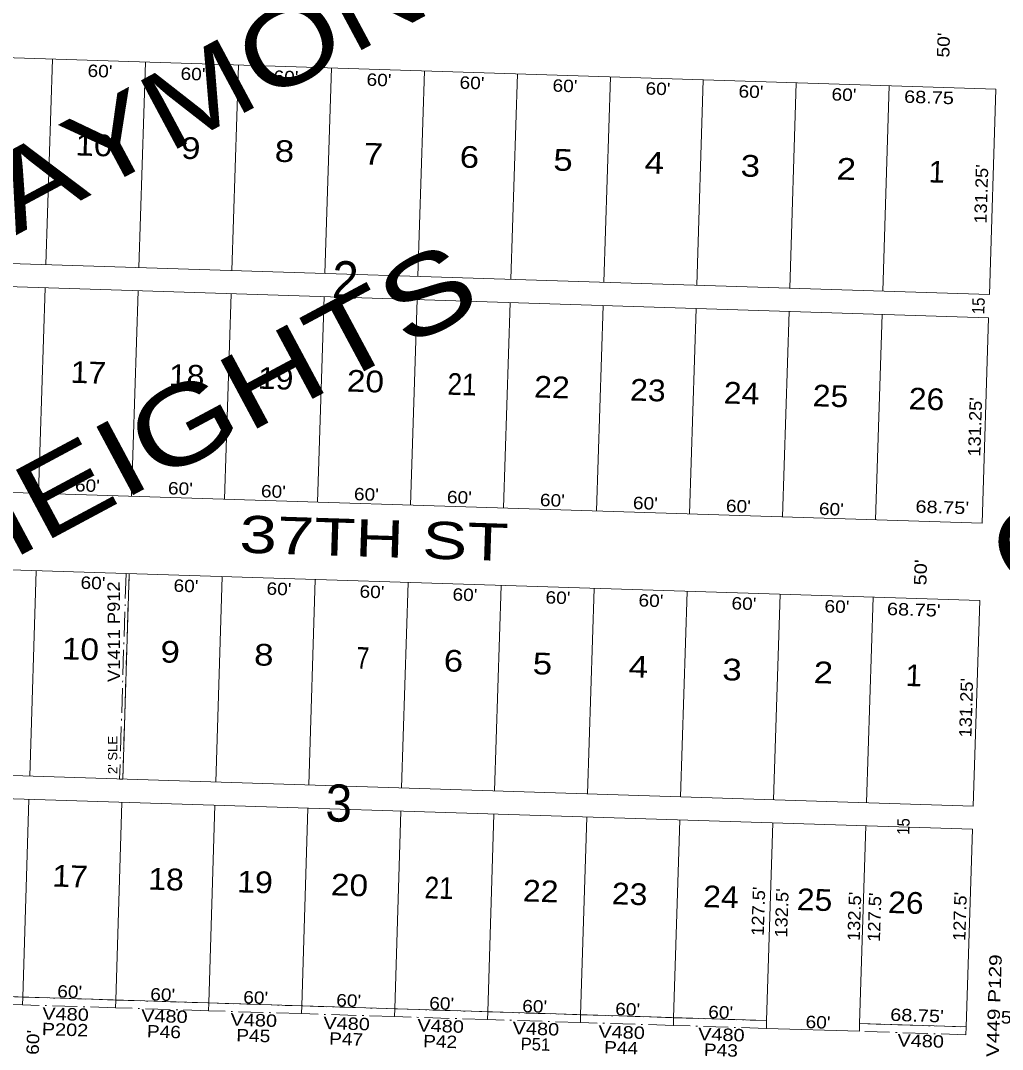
# Model space of a CAD drawing. Extents: x 941784 to 947279, y 7262721 to 7268197.
# Drawn here: x 945278 to 945911, y 7266741 to 7267404 of the extents above; entities that cross this region are included whole.
import ezdxf
from ezdxf.enums import TextEntityAlignment as Align

# ---------------------------------------------------------------- set-up
doc = ezdxf.new("R2010")
doc.units = 0
doc.header["$LTSCALE"] = 3.2
doc.linetypes.add('DOT_DASHED', pattern=[7.7, 5, -1.2, 0.3, -1.2])
for name, color, linetype in [('10', 7, 'Continuous'), ('11', 7, 'Continuous'), ('13', 7, 'Continuous'), ('15', 7, 'Continuous'), ('19', 7, 'Continuous'), ('22', 7, 'Continuous')]:
    doc.layers.add(name, color=color, linetype=linetype)
for name, color, linetype, lineweight in [('21', 7, 'DOT_DASHED', 13), ('6', 7, 'Continuous', 13), ('7', 7, 'Continuous', 13)]:
    doc.layers.add(name, color=color, linetype=linetype, lineweight=lineweight)

msp = doc.modelspace()

# ---------------------------------------------------------------- linework, layer by layer
at = {"layer": '21'}
for points in [[(945343.384, 7266915.462), (945347.575, 7267047.896), (945345.576, 7267047.959), (945341.385, 7266915.526)], [(945218.778, 7266771.832), (945218.936, 7266776.829), (945278.906, 7266774.933), (945278.748, 7266769.934)], [(945278.748, 7266769.934), (945278.906, 7266774.933), (945338.877, 7266773.034), (945338.718, 7266768.036)], [(945338.718, 7266768.036), (945338.877, 7266773.034), (945398.846, 7266771.136), (945398.688, 7266766.138)], [(945398.688, 7266766.138), (945398.846, 7266771.136), (945458.816, 7266769.239), (945458.659, 7266764.241)], [(945458.659, 7266764.241), (945458.816, 7266769.239), (945518.786, 7266767.34), (945518.628, 7266762.343)], [(945518.628, 7266762.343), (945518.786, 7266767.34), (945578.756, 7266765.442), (945578.598, 7266760.445)], [(945578.598, 7266760.445), (945578.756, 7266765.442), (945638.726, 7266763.546), (945638.567, 7266758.547)], [(945638.567, 7266758.547), (945638.726, 7266763.546), (945698.696, 7266761.647), (945698.538, 7266756.65)], [(945698.538, 7266756.65), (945698.696, 7266761.647), (945758.666, 7266759.749), (945758.508, 7266754.751)], [(945818.479, 7266752.854), (945818.636, 7266757.852), (945887.353, 7266755.677), (945887.193, 7266750.679)]]:
    msp.add_lwpolyline(points, close=True, dxfattribs=at)
at = {"layer": '6'}
for points in [[(945906.488, 7267360.374), (945118.134, 7267385.322), (945113.942, 7267252.889), (945902.297, 7267227.94)], [(945901.823, 7267212.949), (945897.632, 7267080.514), (945109.276, 7267105.462), (945113.467, 7267237.896)], [(945107.695, 7267055.489), (945896.05, 7267030.54), (945891.859, 7266898.107), (945103.504, 7266923.055)], [(945891.385, 7266883.113), (945103.029, 7266908.061), (945098.996, 7266780.626), (945758.666, 7266759.749), (945758.508, 7266754.751), (945818.479, 7266752.854), (945818.636, 7266757.852), (945887.353, 7266755.677)]]:
    msp.add_lwpolyline(points, close=True, dxfattribs=at)
at = {"layer": '7'}
for p, q in [((945298.043, 7267379.629), (945293.852, 7267247.195)), ((945298.043, 7267379.629), (945293.852, 7267247.195)), ((945358.013, 7267377.732), (945353.822, 7267245.297)), ((945358.013, 7267377.732), (945353.822, 7267245.297)), ((945417.983, 7267375.833), (945413.792, 7267243.4)), ((945417.983, 7267375.833), (945413.792, 7267243.4)), ((945477.953, 7267373.935), (945473.762, 7267241.502)), ((945537.923, 7267372.038), (945533.733, 7267239.605)), ((945537.923, 7267372.038), (945533.733, 7267239.605)), ((945597.893, 7267370.14), (945593.702, 7267237.706)), ((945597.893, 7267370.14), (945593.702, 7267237.706)), ((945657.863, 7267368.243), (945653.672, 7267235.809)), ((945657.863, 7267368.242), (945653.672, 7267235.808)), ((945657.863, 7267368.242), (945653.672, 7267235.808)), ((945717.833, 7267366.344), (945713.641, 7267233.911)), ((945717.833, 7267366.345), (945713.642, 7267233.912)), ((945777.804, 7267364.446), (945773.611, 7267232.013)), ((945837.772, 7267362.548), (945833.581, 7267230.115)), ((945293.378, 7267232.205), (945289.186, 7267099.77)), ((945293.378, 7267232.204), (945289.186, 7267099.769)), ((945353.347, 7267230.306), (945349.156, 7267097.872)), ((945353.347, 7267230.305), (945349.156, 7267097.871)), ((945413.317, 7267228.408), (945409.127, 7267095.975)), ((945413.317, 7267228.407), (945409.127, 7267095.974)), ((945473.287, 7267226.511), (945469.096, 7267094.076)), ((945473.287, 7267226.51), (945469.096, 7267094.075)), ((945533.257, 7267224.612), (945529.066, 7267092.179)), ((945533.257, 7267224.611), (945529.066, 7267092.178)), ((945593.227, 7267222.715), (945589.036, 7267090.282)), ((945593.227, 7267222.714), (945589.036, 7267090.281)), ((945653.198, 7267220.818), (945649.006, 7267088.383)), ((945653.198, 7267220.817), (945649.006, 7267088.382)), ((945713.167, 7267218.919), (945708.976, 7267086.485)), ((945713.167, 7267218.918), (945708.977, 7267086.484)), ((945773.137, 7267217.021), (945768.946, 7267084.588)), ((945773.137, 7267217.02), (945768.946, 7267084.587)), ((945833.107, 7267215.124), (945828.916, 7267082.689)), ((945833.107, 7267215.123), (945828.916, 7267082.688)), ((945287.605, 7267049.797), (945283.415, 7266917.362)), ((945287.605, 7267049.796), (945283.415, 7266917.361)), ((945347.575, 7267047.898), (945343.384, 7266915.464)), ((945347.575, 7267047.897), (945343.384, 7266915.463)), ((945407.545, 7267046), (945403.354, 7266913.568)), ((945407.545, 7267045.999), (945403.354, 7266913.567)), ((945467.515, 7267044.103), (945463.324, 7266911.669)), ((945467.515, 7267044.102), (945463.324, 7266911.668)), ((945527.486, 7267042.205), (945523.294, 7266909.771)), ((945527.486, 7267042.204), (945523.294, 7266909.77)), ((945587.455, 7267040.307), (945583.264, 7266907.874)), ((945587.455, 7267040.306), (945583.264, 7266907.873)), ((945647.425, 7267038.409), (945643.233, 7266905.974)), ((945647.425, 7267038.41), (945643.234, 7266905.975)), ((945707.395, 7267036.511), (945703.203, 7266904.077)), ((945707.395, 7267036.51), (945703.203, 7266904.076)), ((945767.365, 7267034.613), (945763.173, 7266902.181)), ((945767.364, 7267034.612), (945763.173, 7266902.18)), ((945827.334, 7267032.717), (945823.143, 7266900.282)), ((945827.334, 7267032.716), (945823.143, 7266900.281)), ((945282.939, 7266902.368), (945278.906, 7266774.933)), ((945282.939, 7266902.368), (945278.906, 7266774.933)), ((945342.909, 7266900.471), (945338.877, 7266773.034)), ((945342.909, 7266900.471), (945338.877, 7266773.034)), ((945402.88, 7266898.572), (945398.846, 7266771.136)), ((945402.88, 7266898.572), (945398.846, 7266771.136)), ((945462.849, 7266896.674), (945458.816, 7266769.239)), ((945462.849, 7266896.674), (945458.816, 7266769.239)), ((945522.819, 7266894.777), (945518.786, 7266767.34)), ((945522.819, 7266894.777), (945518.786, 7266767.34)), ((945582.789, 7266892.879), (945578.756, 7266765.442)), ((945582.789, 7266892.879), (945578.756, 7266765.442)), ((945642.759, 7266890.981), (945638.726, 7266763.546)), ((945642.759, 7266890.981), (945638.726, 7266763.546)), ((945702.729, 7266889.083), (945698.696, 7266761.647)), ((945702.729, 7266889.083), (945698.696, 7266761.647)), ((945762.699, 7266887.185), (945758.666, 7266759.749)), ((945822.669, 7266885.287), (945818.636, 7266757.852))]:
    msp.add_line(p, q, dxfattribs=at)

# ---------------------------------------------------------------- texts
at = {"layer": '10'}
for s, width, p in [('10', 1.15, (945312.73, 7267317.597)), (' 9', 1.2, (945374.631, 7267315.637)), (' 8', 1.2, (945435.024, 7267313.727)), (' 7', 1.2, (945492.396, 7267311.911)), (' 6', 1.2, (945554.298, 7267309.952)), (' 5', 1.2, (945614.69, 7267308.041)), (' 4', 1.2, (945673.572, 7267306.177)), (' 3', 1.2, (945735.474, 7267304.218)), (' 2', 1.2, (945797.376, 7267302.259)), ('17', 1.1, (945309.603, 7267171.008)), ('18', 1.1, (945373.015, 7267169.001)), ('19', 1.1, (945430.387, 7267167.185)), ('20', 1.15, (945487.76, 7267165.37)), ('21', 0.9, (945552.681, 7267163.315)), ('22', 1.1, (945608.544, 7267161.547)), ('23', 1.1, (945670.446, 7267159.588)), ('24', 1.1, (945730.838, 7267157.677)), ('25', 1.1, (945788.21, 7267155.862)), ('26', 1.1, (945850.112, 7267153.904)), ('10', 1.15, (945303.961, 7266992.742)), (' 9', 1.2, (945361.334, 7266990.926)), (' 8', 1.2, (945421.726, 7266989.015)), ('7', 0.8, (945493.899, 7266986.668)), (' 6', 1.2, (945544.019, 7266985.145)), (' 5', 1.2, (945601.392, 7266983.329)), (' 4', 1.2, (945663.295, 7266981.371)), (' 3', 1.2, (945723.686, 7266979.459)), (' 2', 1.2, (945782.569, 7266977.596)), ('17', 1.1, (945297.814, 7266846.25)), ('18', 1.1, (945359.716, 7266844.29)), ('19', 1.1, (945417.088, 7266842.475)), ('20', 1.15, (945477.48, 7266840.564)), ('21', 0.9, (945537.872, 7266838.652)), ('22', 1.1, (945601.284, 7266836.646)), ('23', 1.1, (945658.657, 7266834.83)), ('24', 1.1, (945717.538, 7266832.966)), ('25', 1.1, (945777.931, 7266831.056)), ('26', 1.1, (945836.814, 7266829.192))]:
    msp.add_text(s, height=14, rotation=358.187, dxfattribs=dict(at, width=width)).set_placement(p)
for p in [(945857.769, 7267300.348), (945842.96, 7266975.686)]:
    msp.add_text(' 1', height=14, rotation=358.187, dxfattribs=at).set_placement(p)
at = {"layer": '10', "width": 0.95}
for s, p in [('2', (945486.619, 7267225.36)), ('3', (945482.43, 7266888.033))]:
    msp.add_text(s, height=24, rotation=358.187, dxfattribs=at).set_placement(p, align=Align.CENTER)
at = {"layer": '11', "width": 1.15}
msp.add_text("50'", height=8, rotation=88.187, dxfattribs=at).set_placement((945876.924, 7267396.599), align=Align.RIGHT)
at = {"layer": '11'}
for s, rotation, width, p in [("60'", 358.187, 1.15, (945328.644, 7267367.955)), ("60'", 358.187, 1.15, (945388.614, 7267366.058)), ("60'", 358.187, 1.15, (945448.583, 7267364.159)), ("60'", 358.187, 1.15, (945508.553, 7267362.261)), ("60'", 358.187, 1.15, (945568.523, 7267360.365)), ("60'", 358.187, 1.15, (945628.494, 7267358.466)), ("60'", 358.187, 1.15, (945688.463, 7267356.568)), ("60'", 358.187, 1.15, (945748.433, 7267354.671)), ("60'", 358.187, 1.15, (945808.403, 7267352.772)), ('68.75', 358.187, 1.2, (945863.26, 7267351.036)), ("131.25'", 88.187, 1.1, (945901.045, 7267292.582)), ('15', 88.187, 0.9, (945899.193, 7267220.432)), ("131.25'", 88.187, 1.1, (945897.032, 7267142.405)), ("60'", 358.187, 1.15, (945320.524, 7267100.739)), ("60'", 358.187, 1.15, (945380.494, 7267098.84)), ("60'", 358.187, 1.15, (945440.464, 7267096.942)), ("60'", 358.187, 1.15, (945500.434, 7267095.046)), ("60'", 358.187, 1.15, (945560.404, 7267093.147)), ("60'", 358.187, 1.15, (945620.374, 7267091.249)), ("60'", 358.187, 1.15, (945680.344, 7267089.352)), ("60'", 358.187, 1.15, (945740.314, 7267087.453)), ("68.75'", 358.187, 1.2, (945871.808, 7267086.755)), ("60'", 358.187, 1.15, (945800.284, 7267085.555)), ("50'", 88.187, 1.2, (945861.91, 7267048.611)), ("60'", 358.187, 1.15, (945324.11, 7267037.934)), ("60'", 358.187, 1.15, (945384.08, 7267036.036)), ("60'", 358.187, 1.15, (945444.049, 7267034.14)), ("60'", 358.187, 1.15, (945504.019, 7267032.241)), ("60'", 358.187, 1.15, (945563.989, 7267030.343)), ("60'", 358.187, 1.15, (945623.959, 7267028.446)), ("60'", 358.187, 1.15, (945683.929, 7267026.547)), ("60'", 358.187, 1.15, (945743.9, 7267024.649)), ("60'", 358.187, 1.15, (945803.869, 7267022.753)), ("68.75'", 358.187, 1.2, (945853.432, 7267020.71)), ("131.25'", 88.187, 1.1, (945891.303, 7266961.348)), ('15', 88.187, 0.9, (945850.818, 7266884.791)), ("127.5'", 88.187, 1.1, (945757.286, 7266830.165)), ("132.5'", 88.187, 1.1, (945772.387, 7266829.044)), ("132.5'", 88.187, 1.1, (945819.21, 7266826.822)), ("127.5'", 88.187, 1.1, (945832.216, 7266826.312)), ("127.5'", 88.187, 1.1, (945887.279, 7266826.791)), ("60'", 358.187, 1.15, (945309.104, 7266774.456)), ("60'", 358.187, 1.15, (945369.075, 7266772.558)), ("60'", 358.187, 1.15, (945429.044, 7266770.66)), ("60'", 358.187, 1.15, (945489.014, 7266768.763)), ("60'", 358.187, 1.15, (945548.984, 7266766.866)), ("60'", 358.187, 1.15, (945608.954, 7266764.967)), ("60'", 358.187, 1.15, (945668.924, 7266763.069)), ("60'", 358.187, 1.15, (945728.894, 7266761.172)), ("60'", 358.187, 1.15, (945791.682, 7266754.741)), ("68.75'", 358.187, 1.2, (945855.516, 7266759.102)), ("50'", 358.187, 1.2, (945917.872, 7266757.732)), ("60'", 88.187, 1.15, (945289.481, 7266745.613))]:
    msp.add_text(s, height=8, rotation=rotation, dxfattribs=dict(at, width=width)).set_placement(p, align=Align.CENTER)
at = {"layer": '13'}
for s, rotation, width, p in [('V1411 P912', 90.187, 1.1, (945341.639, 7267010.507)), ('V449 P129', 88.187, 1.25, (945909.32, 7266769.238)), ('V480', 358.187, 1.2, (945306.431, 7266759.958)), ('V480', 358.187, 1.2, (945370.172, 7266758.631)), ('V480', 358.187, 1.2, (945427.821, 7266756.117)), ('P202', 358.187, 1.2, (945306.113, 7266749.963)), ('P46', 358.187, 1.15, (945369.854, 7266748.635)), ('V480', 358.187, 1.2, (945487.686, 7266753.903)), ('V480', 358.187, 1.2, (945548.318, 7266752.304)), ('V480', 358.187, 1.2, (945609.757, 7266750.539)), ('V480', 358.187, 1.2, (945665.012, 7266748.33)), ('P45', 358.187, 1.15, (945427.504, 7266746.122)), ('P47', 358.187, 1.15, (945487.37, 7266743.907)), ('P42', 358.187, 1.15, (945548.002, 7266742.308)), ('V480', 358.187, 1.2, (945729.357, 7266746.754)), ('V480', 358.187, 1.2, (945857.892, 7266742.685)), ('P44', 358.187, 1.15, (945664.695, 7266738.334)), ('P43', 358.187, 1.15, (945729.041, 7266736.758))]:
    msp.add_text(s, height=8, rotation=rotation, dxfattribs=dict(at, width=width)).set_placement(p, align=Align.CENTER)
msp.add_text('P51', height=8, rotation=358.187, dxfattribs=at).set_placement((945609.44, 7266740.542), align=Align.CENTER)
at = {"layer": '15'}
for s, rotation, width, p in [('RAYMOND', 28.187, 1.25, (945409.52, 7267338.349)), ('CLOWERS', 28.975, 1.2, (946098.082, 7267129.601)), ('HEIGHTS', 28.187, 1.3, (945406.867, 7267128.974))]:
    msp.add_text(s, height=50, rotation=rotation, dxfattribs=dict(at, width=width)).set_placement(p, align=Align.CENTER)
at = {"layer": '19', "width": 1.35}
msp.add_text('37TH ST', height=24, rotation=358.187, dxfattribs=at).set_placement((945505.041, 7267058.762), align=Align.CENTER)
at = {"layer": '22', "width": 1.05}
msp.add_text("2' SLE", height=6, rotation=90.187, dxfattribs=at).set_placement((945339.895, 7266931.023), align=Align.CENTER)

doc.saveas('drawing.dxf')
